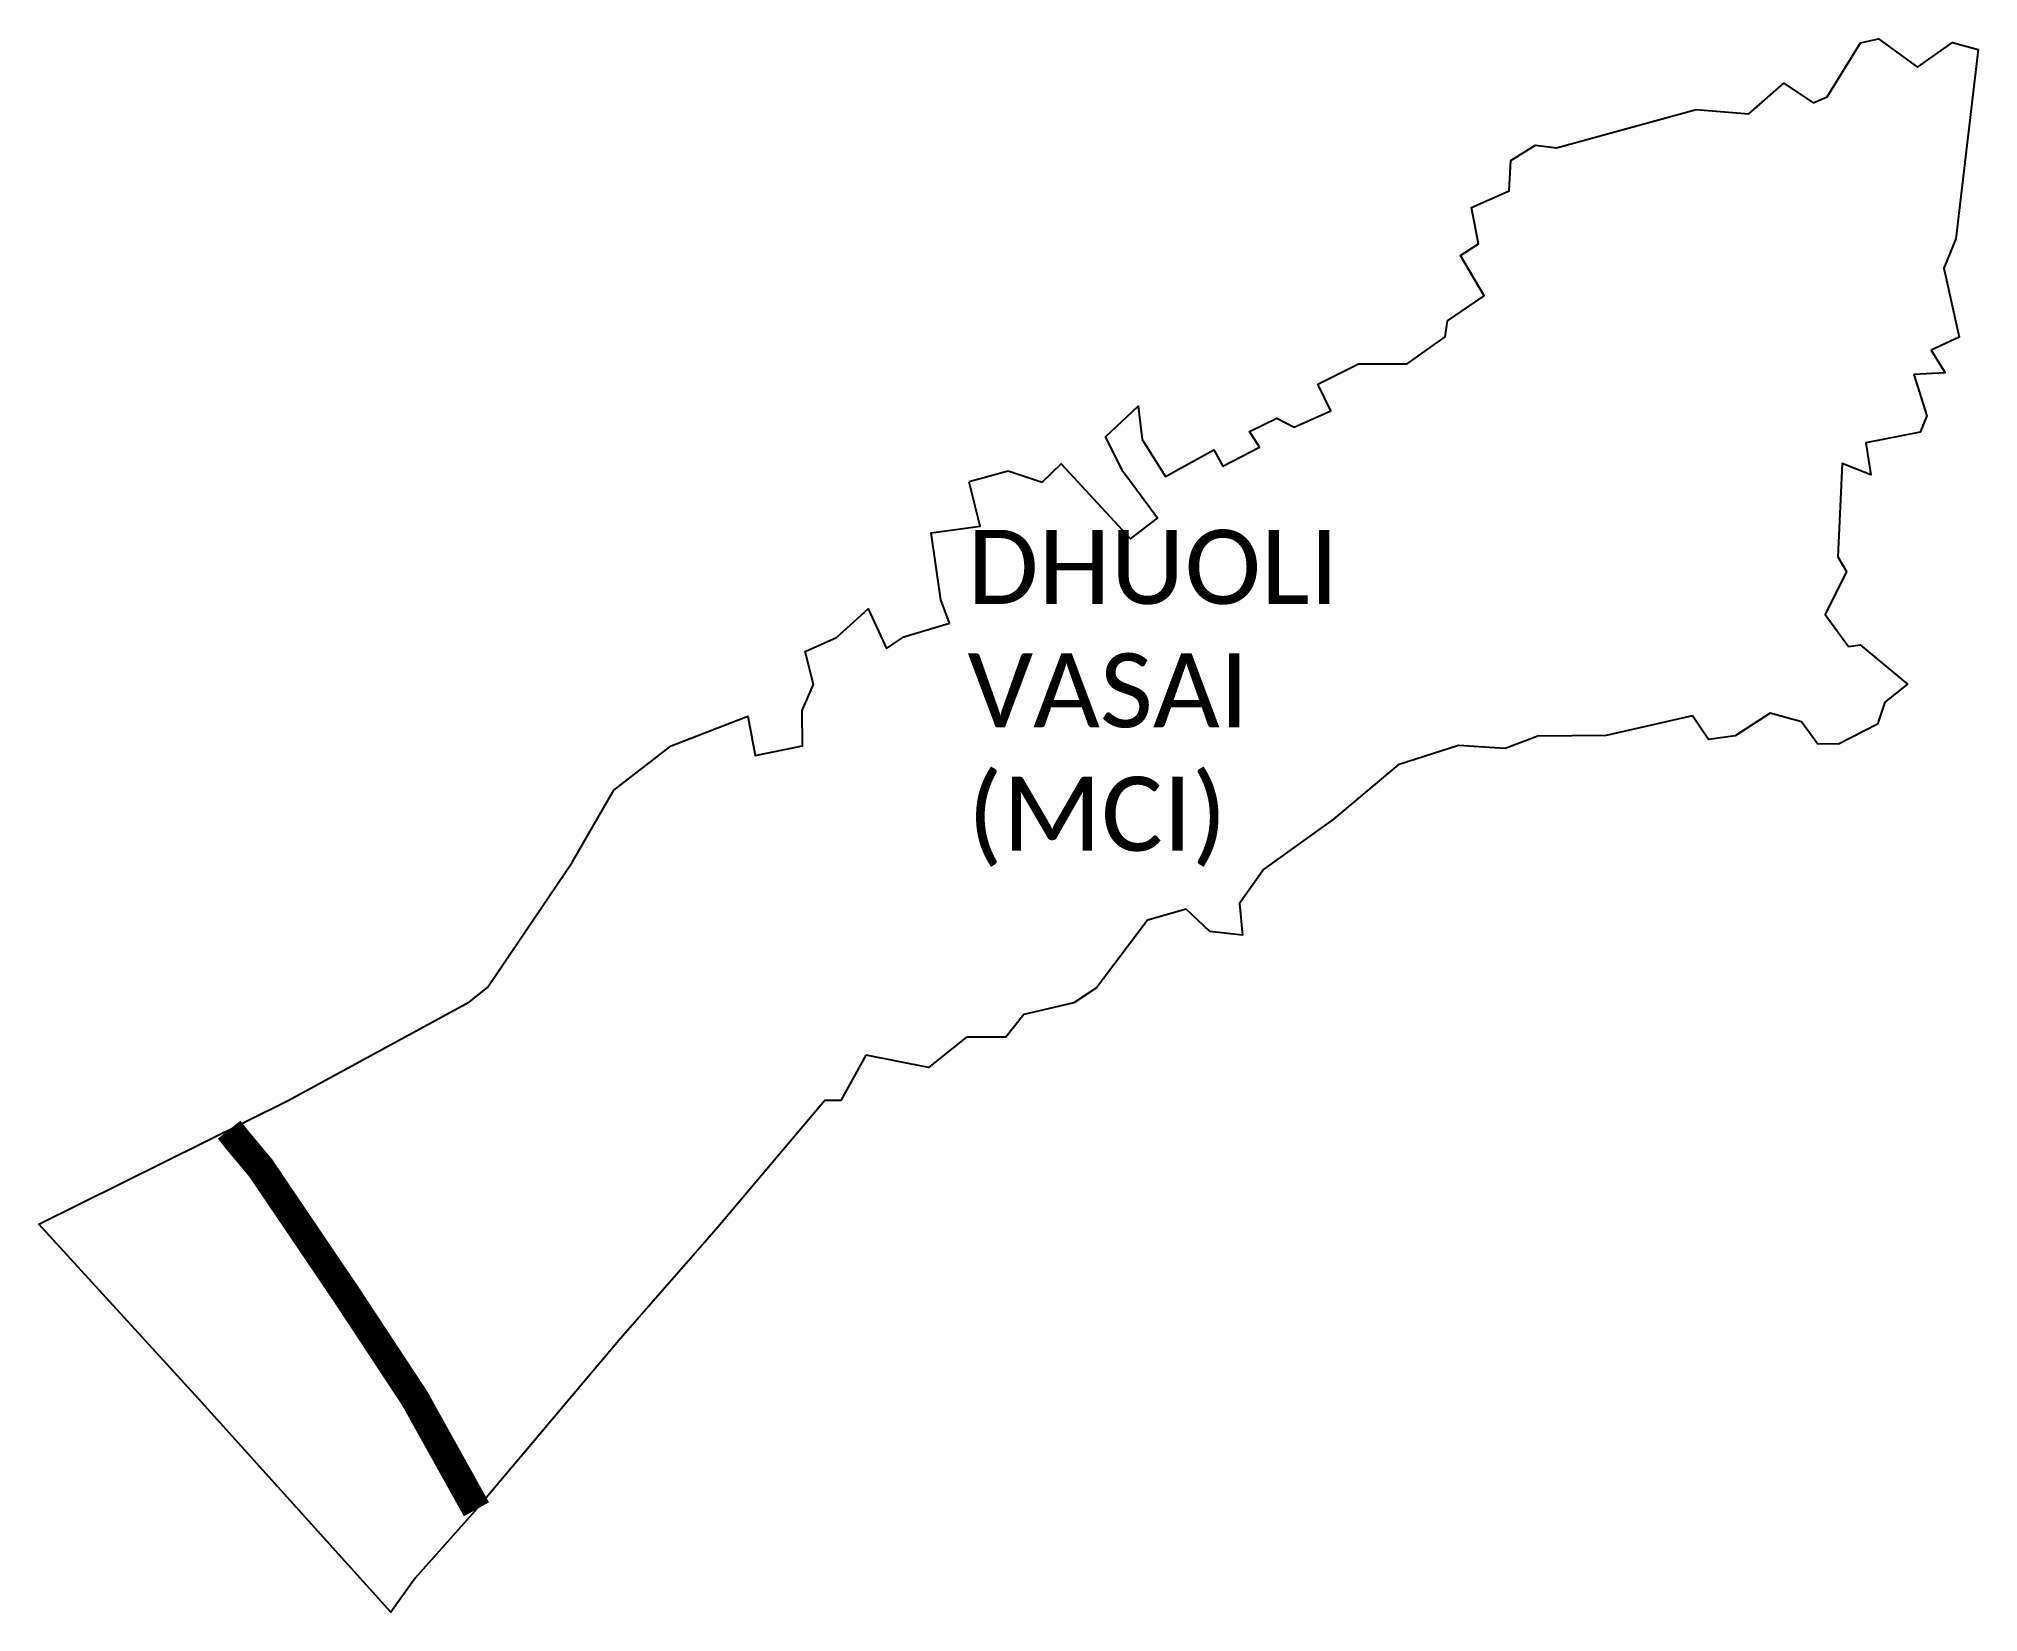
# Model space of a CAD drawing. Header units: metres. Extents: x 267512 to 270881, y 2139235 to 2141968.
import ezdxf

# ---------------------------------------------------------------- set-up
doc = ezdxf.new("R2010")
doc.units = ezdxf.units.M
for name, color, linetype in [('NATURALLY PROTECTED', 3, 'Continuous'), ('village', 3, 'Continuous'), ('VILLAGE NAME', 250, 'Continuous')]:
    doc.layers.add(name, color=color, linetype=linetype)
doc.styles.get("Standard").update_dxf_attribs({"font": 'simplex.shx'})

msp = doc.modelspace()

# ---------------------------------------------------------------- linework, layer by layer
at = {"color": 3, "flags": 128}
msp.add_lwpolyline([(269128.2, 2141199.4), (269196.1, 2141218)], dxfattribs=at)
at = {"layer": 'NATURALLY PROTECTED', "color": 116, "true_color": 0x136734, "const_width": 50, "flags": 128}
msp.add_lwpolyline([(267843.1, 2140073.3), (267843.1, 2140073.3), (267858.3, 2140054.1), (267897.8, 2140006.8), (268046, 2139787.7), (268165.1, 2139606.9), (268272.6, 2139413.8)], dxfattribs=at)
at = {"layer": 'village', "flags": 128}
msp.add_lwpolyline([(268906.2, 2140124.1), (268949.3, 2140203)], dxfattribs=at)
at = {"layer": 'village', "color": 3}
for points in [[(269196.1, 2141218, 0), (269255.1, 2141198.3, 0), (269287.9, 2141229.9, 0), (269408.5, 2141100, 0), (269455.6, 2141135.9, 0), (269395.6, 2141216.4, 0), (269365.2, 2141276.8, 0), (269421.7, 2141330.1, 0), (269428.8, 2141272.2, 0), (269469.3, 2141208.1, 0), (269553.4, 2141254.4, 0), (269569, 2141226, 0), (269632.6, 2141258.9, 0), (269615.4, 2141286, 0), (269662.8, 2141309.5, 0), (269692.9, 2141293.8, 0), (269756.4, 2141322.1, 0), (269733.9, 2141368.3, 0), (269804.7, 2141403.6, 0), (269888.8, 2141403.9, 0), (269955.3, 2141450.5, 0), (269959.1, 2141478.4, 0), (270023, 2141521.9, 0), (269981.9, 2141592.2, 0), (270013, 2141612.4, 0), (270000.8, 2141675.1, 0), (270066.2, 2141704.4, 0), (270069, 2141757.2, 0), (270112, 2141783.6, 0), (270148.2, 2141779, 0), (270391, 2141845.5, 0), (270482.7, 2141837.8, 0), (270543.3, 2141891.2, 0), (270594.5, 2141857.3, 0), (270618.4, 2141867.5, 0), (270676.7, 2141961.3, 0), (270707.8, 2141968.5, 0), (270775.6, 2141918.9, 0), (270836.5, 2141962.2, 0), (270880.9, 2141949.7, 0)], [(270880.9, 2141949.7, 0), (270841.9, 2141620.9, 0), (270821.1, 2141570, 0), (270847.9, 2141449.8, 0), (270799.3, 2141427.4, 0), (270823.6, 2141388.2, 0), (270769.1, 2141385.2, 0), (270791.7, 2141313.5, 0), (270780, 2141285.2, 0), (270685.5, 2141266.4, 0), (270694.2, 2141211.2, 0), (270644.6, 2141230.6, 0), (270637.3, 2141068.4, 0), (270652.3, 2141043, 0), (270615.2, 2140968.3, 0), (270655.7, 2140912.6, 0), (270675.8, 2140915.8, 0), (270757.8, 2140847.2, 0), (270718.7, 2140815.9, 0), (270706.2, 2140777.5, 0), (270638.3, 2140742.8, 0), (270601.7, 2140743.7, 0), (270573.8, 2140782.1, 0), (270519.6, 2140796.6, 0), (270459, 2140757.7, 0), (270412.2, 2140751.2, 0), (270384.7, 2140792.4, 0), (270234.6, 2140758.2, 0), (270115.9, 2140757, 0), (270059.3, 2140735.4, 0), (269978.4, 2140740.5, 0), (269873.5, 2140707.4, 0), (269760.9, 2140613, 0), (269640.1, 2140525.7, 0), (269598.1, 2140466.4, 0), (269602.8, 2140411.1, 0), (269546.1, 2140417.4, 0), (269505, 2140456.5, 0), (269438.1, 2140437.1, 0), (269349.7, 2140319.5, 0), (269310.1, 2140293.5, 0), (269223.1, 2140273.5, 0), (269192, 2140234, 0), (269123.7, 2140234, 0), (269057.9, 2140181.2, 0), (268949.3, 2140203, 0)], [(268906.2, 2140124.1, 0), (268877.8, 2140124, 0), (268689.1, 2139900.6, 0), (268522.5, 2139710.4, 0), (268273.7, 2139415, 0), (268166.4, 2139294.2, 0), (268123.8, 2139235, 0), (267790.5, 2139605.2, 0), (267512.5, 2139909.1, 0), (267944.2, 2140123.5, 0), (268260.7, 2140295.2, 0), (268291.7, 2140320.1, 0), (268439.5, 2140538.5, 0), (268511.2, 2140663.3, 0), (268610.5, 2140740, 0), (268743.8, 2140791.9, 0), (268756.5, 2140723.4, 0), (268838.6, 2140740.3, 0), (268838.2, 2140801.4, 0), (268857.8, 2140846.5, 0), (268843.3, 2140903.9, 0), (268897.7, 2140928.3, 0), (268952.9, 2140977.9, 0), (268984.5, 2140909.5, 0), (269014.7, 2140929.4, 0), (269094.2, 2140953.1, 0), (269079.3, 2140994, 0), (269062.2, 2141109.9, 0), (269147.4, 2141121.8, 0), (269128.5, 2141198.3, 0)]]:
    msp.add_polyline3d(points, dxfattribs=at)

# ---------------------------------------------------------------- texts
at = {"layer": 'VILLAGE NAME', "insert": (269125.6, 2141115.3), "char_height": 128.647, "attachment_point": 1}
msp.add_mtext_dynamic_manual_height_columns('{\\fCalibri|b0|i0|c0|p34;DHUOLI VASAI (MCI)}', width=737.615, gutter_width=643.2, heights=[0], dxfattribs=at)

doc.saveas('drawing.dxf')
